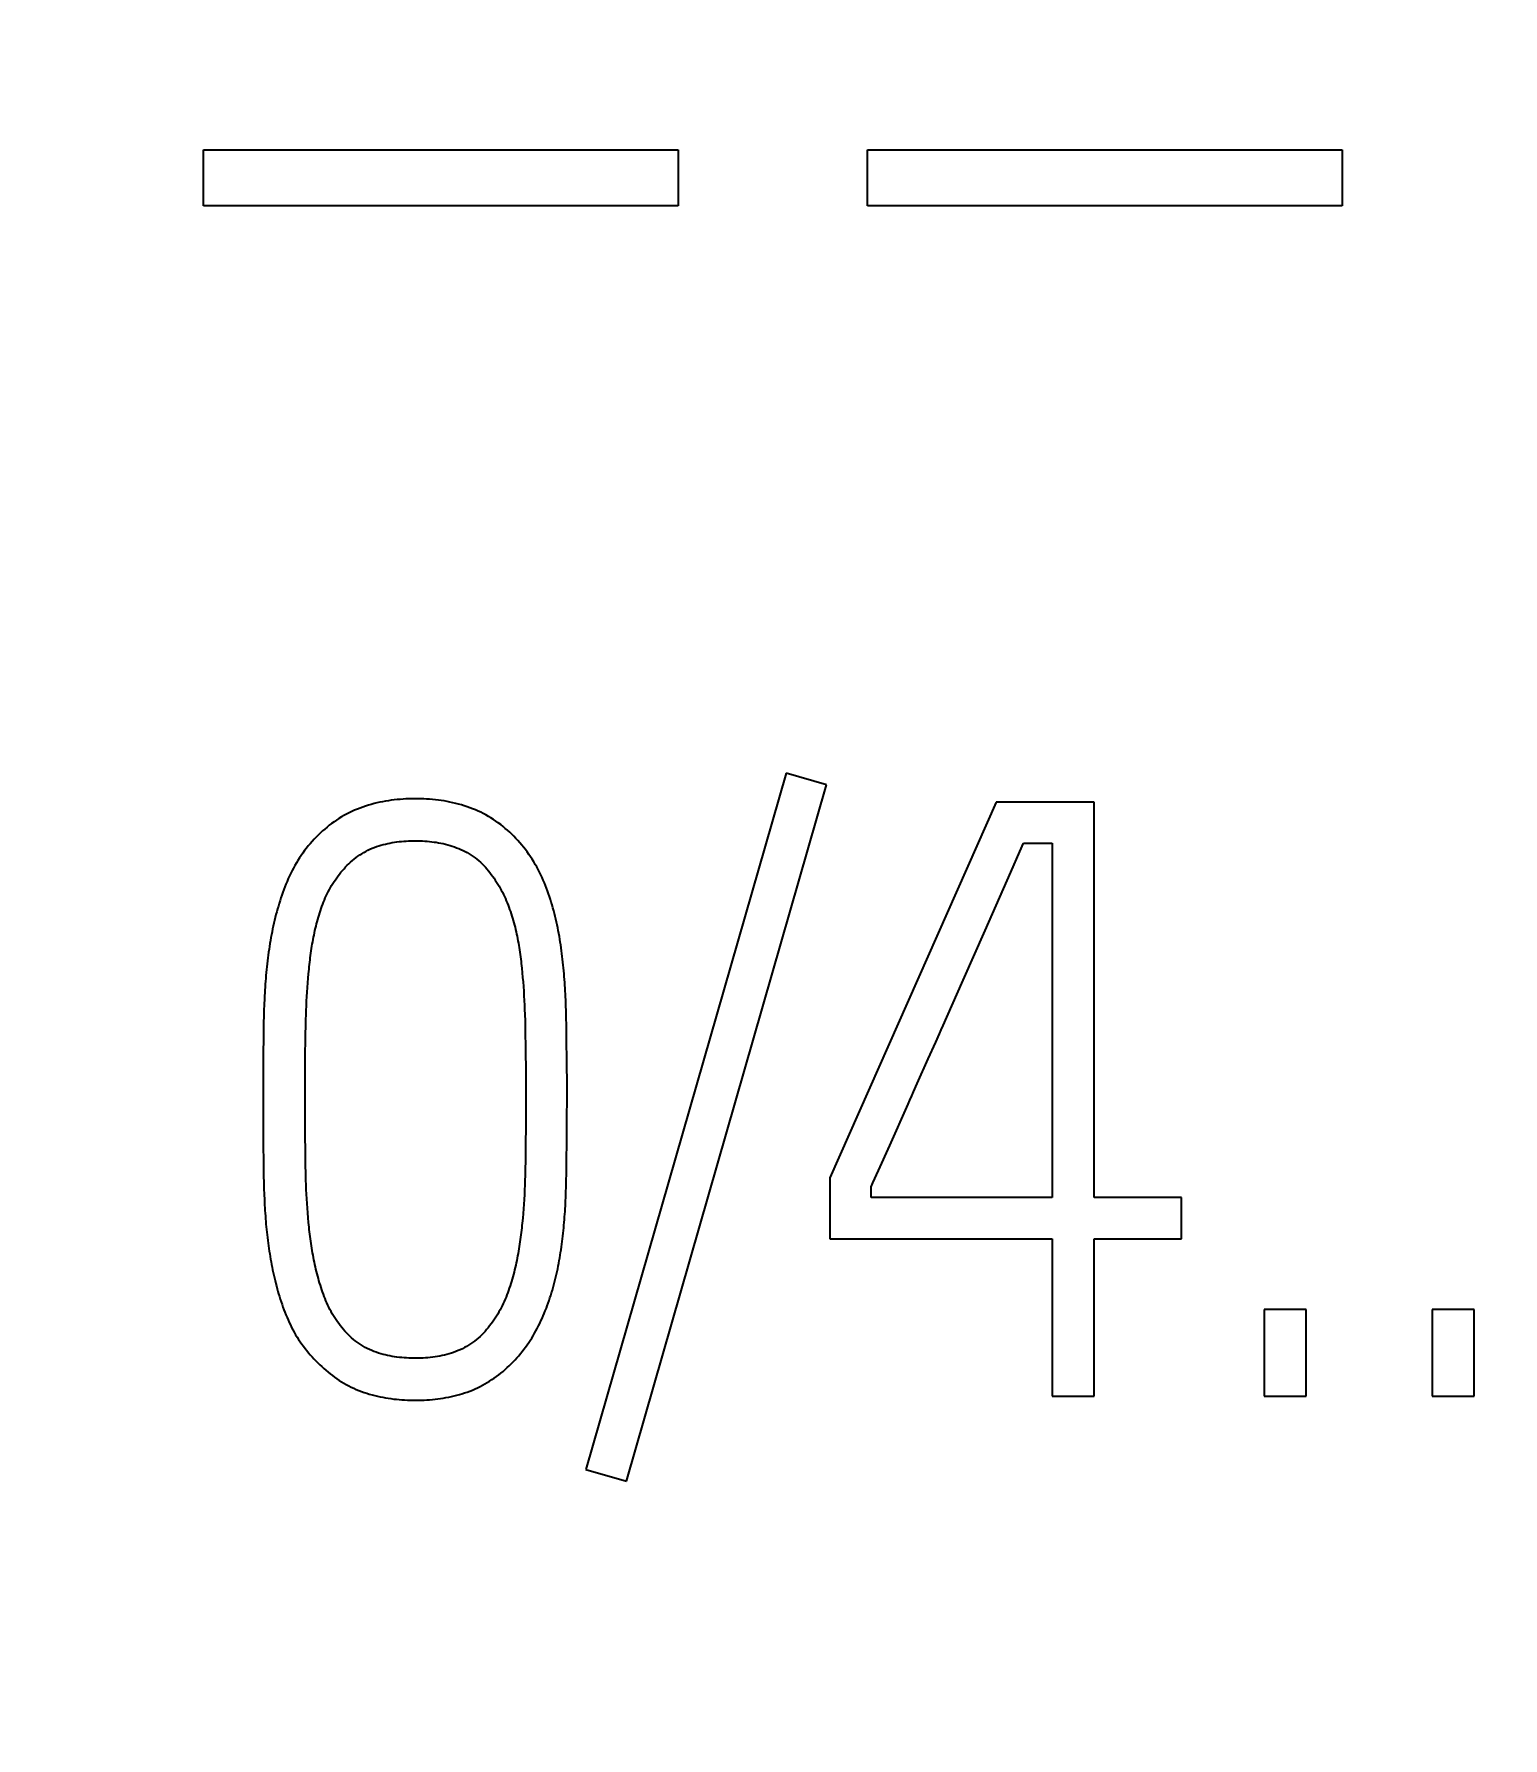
# Model space of a CAD drawing. Extents: x 0 to 420, y 0 to 297.
# Drawn here: x 131.27 to 135.474, y 157.362 to 162.238 of the extents above; entities that cross this region are included whole.
import ezdxf
from ezdxf.enums import TextEntityAlignment as Align

# ---------------------------------------------------------------- set-up
doc = ezdxf.new("R2010")
doc.units = 0
doc.header["$LTSCALE"] = 23.1
for name, color, linetype in [('10000_FRONT', 7, 'CONTINUOUS'), ('10100_DIM_FRONT', 7, 'CONTINUOUS'), ('10500_FRONT_LABELING', 7, 'CONTINUOUS')]:
    doc.layers.add(name, color=color, linetype=linetype)
doc.dimstyles.get("Standard").update_dxf_attribs({"dimtxt": 2.5, "dimasz": 2.5, "dimexe": 1.25, "dimexo": 0.625, "dimtad": 1, "dimcen": 2.5, "dimazin": 3, "dimtfac": 1, "dimtmove": 0, "dimatfit": 3})

# ---------------------------------------------------------------- blocks, each defined once
blk = doc.blocks.new('*D1')
at = {"layer": '10100_DIM_FRONT', "linetype": 'CONTINUOUS'}
for p, q in [((110.808052, 190.739389), (110.808052, 134.086548)), ((146.308052, 190.739389), (146.308052, 134.086548)), ((110.808052, 136.086548), (128.558052, 136.086548)), ((146.308052, 136.086548), (128.558052, 136.086548))]:
    blk.add_line(p, q, dxfattribs=at)
for points in [[(114.308052, 136.586548), (110.808052, 136.086548), (114.308052, 135.586548)], [(142.808052, 135.586548), (146.308052, 136.086548), (142.808052, 136.586548)]]:
    blk.add_solid(points, dxfattribs=at)
blk.add_text('35,5', height=3.5, dxfattribs=at).set_placement((124.727394, 136.961548), (134.227394, 136.961548), align=Align.FIT)

msp = doc.modelspace()

# ---------------------------------------------------------------- linework, layer by layer
at = {"layer": '10000_FRONT', "color": 7, "linetype": 'CONTINUOUS'}
for p, q in [((131.7547, 161.7461), (131.7547, 161.9064)), ((131.7547, 161.9064), (133.1132, 161.9064)), ((133.1132, 161.9064), (133.1132, 161.7461)), ((133.6554, 161.7461), (133.6554, 161.9064)), ((133.6554, 161.9064), (135.0139, 161.9064)), ((135.0139, 161.9064), (135.0139, 161.7461)), ((133.1132, 161.7461), (131.7547, 161.7461)), ((135.0139, 161.7461), (133.6554, 161.7461))]:
    msp.add_line(p, q, dxfattribs=at)
at = {"layer": '10500_FRONT_LABELING', "color": 7, "linetype": 'CONTINUOUS'}
for p, q in [((133.4225, 160.1229), (132.8495, 158.1305)), ((133.538, 160.0899), (133.4225, 160.1229)), ((132.9651, 158.0975), (133.538, 160.0899)), ((134.0237, 160.0404), (133.5474, 158.9652)), ((134.3043, 160.0404), (134.0237, 160.0404)), ((134.3043, 158.9086), (134.3043, 160.0404)), ((134.0912, 159.8987), (134.1015, 159.9225)), ((134.1015, 159.9225), (134.1841, 159.9225)), ((134.1841, 159.9225), (134.1841, 158.9086)), ((134.0652, 159.8394), (134.0912, 159.8987)), ((134.0548, 159.8157), (134.0652, 159.8394)), ((133.9922, 159.6733), (134.0548, 159.8157)), ((133.9294, 159.531), (133.9922, 159.6733)), ((132.0534, 159.523), (132.0544, 159.5361)), ((132.0544, 159.5361), (132.0556, 159.5492)), ((132.6658, 159.565), (132.6671, 159.5518)), ((132.6671, 159.5518), (132.6683, 159.5387)), ((132.6683, 159.5387), (132.6694, 159.5255)), ((132.05, 159.4705), (132.0507, 159.4836)), ((132.0507, 159.4836), (132.0515, 159.4967)), ((132.0515, 159.4967), (132.0524, 159.5099)), ((132.0524, 159.5099), (132.0534, 159.523)), ((132.6694, 159.5255), (132.6704, 159.5123)), ((132.6704, 159.5123), (132.6713, 159.4991)), ((132.6713, 159.4991), (132.6721, 159.4859)), ((132.6721, 159.4859), (132.6728, 159.4727)), ((133.882, 159.4244), (133.9294, 159.531)), ((131.9279, 159.4439), (131.9275, 159.4272)), ((131.9285, 159.4607), (131.9279, 159.4439)), ((132.0484, 159.4311), (132.0488, 159.4442)), ((132.0488, 159.4442), (132.0494, 159.4574)), ((132.0494, 159.4574), (132.05, 159.4705)), ((132.6728, 159.4727), (132.6734, 159.4595)), ((132.6734, 159.4595), (132.674, 159.4462)), ((132.674, 159.4462), (132.6745, 159.433)), ((132.7922, 159.4582), (132.7916, 159.4748)), ((132.7927, 159.4416), (132.7922, 159.4582)), ((132.7932, 159.4251), (132.7927, 159.4416)), ((131.9271, 159.4104), (131.9265, 159.3769)), ((131.9275, 159.4272), (131.9271, 159.4104)), ((132.0471, 159.3785), (132.0475, 159.3982)), ((132.0475, 159.3982), (132.048, 159.418)), ((132.048, 159.418), (132.0484, 159.4311)), ((132.6745, 159.433), (132.6751, 159.4131)), ((132.6751, 159.4131), (132.6755, 159.3932)), ((132.6755, 159.3932), (132.6759, 159.3734)), ((132.7937, 159.4002), (132.7932, 159.4251)), ((132.7942, 159.367), (132.7937, 159.4002)), ((131.9265, 159.3769), (131.9258, 159.3099)), ((132.0463, 159.3259), (132.0466, 159.3522)), ((132.0466, 159.3522), (132.0471, 159.3785)), ((132.6759, 159.3734), (132.6764, 159.3468)), ((132.6764, 159.3468), (132.6768, 159.3137)), ((132.7949, 159.2923), (132.7942, 159.367)), ((133.8292, 159.3061), (133.8503, 159.3534)), ((131.9258, 159.3099), (131.9254, 159.2513)), ((132.0457, 159.2668), (132.0459, 159.2931)), ((132.0459, 159.2931), (132.0463, 159.3259)), ((132.6768, 159.3137), (132.677, 159.2872)), ((132.7953, 159.2342), (132.7949, 159.2923)), ((133.7977, 159.235), (133.8292, 159.3061)), ((131.9254, 159.2513), (131.9253, 159.1751)), ((132.0455, 159.2076), (132.0456, 159.2405)), ((132.0456, 159.2405), (132.0457, 159.2668)), ((132.677, 159.2872), (132.6772, 159.2607)), ((132.6772, 159.2607), (132.6774, 159.2341)), ((132.0455, 159.1615), (132.0455, 159.2076)), ((132.6774, 159.2341), (132.6774, 159.2076)), ((132.6774, 159.2076), (132.6774, 159.1547)), ((132.7952, 159.1279), (132.7953, 159.201)), ((132.7953, 159.201), (132.7953, 159.2342)), ((133.7871, 159.2113), (133.7977, 159.235)), ((131.9253, 159.1751), (131.9254, 159.1205)), ((132.0456, 159.1345), (132.0455, 159.1615)), ((132.6774, 159.1547), (132.6773, 159.1275)), ((133.7187, 159.0574), (133.7714, 159.1758)), ((131.9254, 159.1205), (131.9258, 159.0659)), ((132.0457, 159.1075), (132.0456, 159.1345)), ((132.046, 159.0805), (132.0457, 159.1075)), ((132.6771, 159.1004), (132.6769, 159.0732)), ((132.6773, 159.1275), (132.6771, 159.1004)), ((132.7949, 159.0729), (132.7952, 159.1279)), ((131.9258, 159.0659), (131.9265, 159.0036)), ((132.0464, 159.0467), (132.046, 159.0805)), ((132.0468, 159.0197), (132.0464, 159.0467)), ((132.6769, 159.0732), (132.6764, 159.0392)), ((132.7942, 159.0101), (132.7949, 159.0729)), ((133.6868, 158.9865), (133.7187, 159.0574)), ((131.9265, 159.0036), (131.927, 158.9724)), ((132.0471, 158.9994), (132.0468, 159.0197)), ((132.0476, 158.9792), (132.0471, 158.9994)), ((132.676, 159.0121), (132.6756, 158.9917)), ((132.6764, 159.0392), (132.676, 159.0121)), ((132.7937, 158.9787), (132.7942, 159.0101)), ((131.927, 158.9724), (131.9275, 158.9491)), ((131.9275, 158.9491), (131.9279, 158.9335)), ((132.0481, 158.9589), (132.0476, 158.9792)), ((132.0486, 158.9454), (132.0481, 158.9589)), ((132.6748, 158.9578), (132.6743, 158.9442)), ((132.6752, 158.9714), (132.6748, 158.9578)), ((132.6756, 158.9917), (132.6752, 158.9714)), ((132.7928, 158.9395), (132.7932, 158.9552)), ((132.7932, 158.9552), (132.7937, 158.9787)), ((133.5474, 158.9652), (133.5474, 158.7907)), ((131.9279, 158.9335), (131.9284, 158.9179)), ((131.9284, 158.9179), (131.9291, 158.9024)), ((132.0491, 158.9319), (132.0486, 158.9454)), ((132.0497, 158.9184), (132.0491, 158.9319)), ((132.0504, 158.905), (132.0497, 158.9184)), ((132.0512, 158.8915), (132.0504, 158.905)), ((132.6725, 158.9035), (132.6716, 158.89)), ((132.6732, 158.9171), (132.6725, 158.9035)), ((132.6738, 158.9307), (132.6732, 158.9171)), ((132.6743, 158.9442), (132.6738, 158.9307)), ((132.7923, 158.9238), (132.7928, 158.9395)), ((133.6653, 158.9086), (133.6653, 158.9393)), ((134.1841, 158.9086), (133.6653, 158.9086)), ((134.5542, 158.9086), (134.3043, 158.9086)), ((134.5542, 158.7907), (134.5542, 158.9086)), ((132.0521, 158.878), (132.0512, 158.8915)), ((132.0532, 158.8646), (132.0521, 158.878)), ((132.0543, 158.8511), (132.0532, 158.8646)), ((132.0556, 158.8377), (132.0543, 158.8511)), ((132.6696, 158.8629), (132.6684, 158.8494)), ((132.6707, 158.8764), (132.6696, 158.8629)), ((132.6716, 158.89), (132.6707, 158.8764)), ((132.057, 158.8242), (132.0556, 158.8377)), ((133.5474, 158.7907), (134.1841, 158.7907)), ((134.1841, 158.7907), (134.1841, 158.3404)), ((134.3043, 158.3404), (134.3043, 158.7907)), ((134.3043, 158.7907), (134.5542, 158.7907)), ((134.79, 158.588), (134.79, 158.3404)), ((134.9103, 158.588), (134.79, 158.588)), ((134.9103, 158.3404), (134.9103, 158.588)), ((135.271, 158.588), (135.271, 158.3404)), ((135.3913, 158.588), (135.271, 158.588)), ((135.3913, 158.3404), (135.3913, 158.588)), ((134.1841, 158.3404), (134.3043, 158.3404)), ((134.79, 158.3404), (134.9103, 158.3404)), ((135.271, 158.3404), (135.3913, 158.3404)), ((132.8495, 158.1305), (132.9651, 158.0975))]:
    msp.add_line(p, q, dxfattribs=at)
for points in [[(132.7916, 159.4748), (132.7912, 159.483), (132.7908, 159.4913), (132.7903, 159.4996), (132.7898, 159.5079), (132.7893, 159.5161), (132.7887, 159.5244), (132.7881, 159.5326), (132.7875, 159.5409), (132.7868, 159.5491), (132.7861, 159.5574), (132.7853, 159.5656), (132.7844, 159.5739), (132.7836, 159.5821), (132.7826, 159.5904), (132.7817, 159.5986), (132.7807, 159.6068), (132.7796, 159.615), (132.7785, 159.6233), (132.7773, 159.6315), (132.7761, 159.6397), (132.7747, 159.6479), (132.7734, 159.6561), (132.7719, 159.6643), (132.7704, 159.6725), (132.7688, 159.6807), (132.7671, 159.6888), (132.7653, 159.697), (132.7634, 159.7052), (132.7615, 159.7133), (132.7594, 159.7215), (132.7573, 159.7296), (132.755, 159.7378), (132.7527, 159.7459), (132.7502, 159.7539), (132.7477, 159.762), (132.7451, 159.77), (132.7424, 159.778), (132.7396, 159.7859), (132.7366, 159.7938), (132.7336, 159.8016), (132.7304, 159.8094), (132.7271, 159.8171), (132.7237, 159.8248), (132.7202, 159.8324), (132.7165, 159.84), (132.7126, 159.8475), (132.7086, 159.8549), (132.7044, 159.8622), (132.7001, 159.8695), (132.6956, 159.8767), (132.6909, 159.8838), (132.6862, 159.8908), (132.6813, 159.8976), (132.6762, 159.9043), (132.6711, 159.911), (132.6658, 159.9175), (132.6604, 159.9239), (132.6549, 159.9302), (132.6492, 159.9363), (132.6434, 159.9424), (132.6374, 159.9483), (132.6313, 159.954), (132.6251, 159.9597), (132.6187, 159.9652), (132.6122, 159.9706), (132.6055, 159.9759), (132.5986, 159.9809), (132.5917, 159.9858), (132.5847, 159.9905), (132.5776, 159.9951), (132.5704, 159.9994), (132.5631, 160.0035), (132.5556, 160.0074), (132.5482, 160.0112), (132.5406, 160.0147), (132.5329, 160.0181), (132.5251, 160.0213), (132.5172, 160.0243), (132.5093, 160.0271), (132.5013, 160.0297), (132.4931, 160.0322), (132.485, 160.0345), (132.4767, 160.0367), (132.4685, 160.0386), (132.4602, 160.0404), (132.4519, 160.042), (132.4436, 160.0435), (132.4353, 160.0447), (132.427, 160.0459), (132.4186, 160.0468), (132.4102, 160.0477), (132.4019, 160.0484), (132.3935, 160.0489), (132.3851, 160.0493), (132.3766, 160.0496), (132.3682, 160.0498), (132.3598, 160.0498), (132.3513, 160.0497), (132.3428, 160.0495), (132.3344, 160.0492), (132.3259, 160.0487), (132.3175, 160.0481), (132.3091, 160.0473), (132.3007, 160.0464), (132.2923, 160.0454), (132.284, 160.0442), (132.2758, 160.0429), (132.2675, 160.0414), (132.2593, 160.0397), (132.2512, 160.0379), (132.2431, 160.0359), (132.235, 160.0337), (132.227, 160.0314), (132.219, 160.0289), (132.211, 160.0262), (132.2031, 160.0233), (132.1953, 160.0202), (132.1874, 160.017), (132.1797, 160.0135), (132.172, 160.0098), (132.1644, 160.0059), (132.157, 160.0019), (132.1497, 159.9977), (132.1425, 159.9933), (132.1354, 159.9887), (132.1285, 159.9839), (132.1217, 159.979), (132.115, 159.9739), (132.1084, 159.9687), (132.1019, 159.9633), (132.0956, 159.9577), (132.0893, 159.952), (132.0832, 159.9461), (132.0772, 159.94), (132.0714, 159.9338), (132.0657, 159.9276), (132.0602, 159.9212), (132.0548, 159.9147), (132.0495, 159.9081), (132.0444, 159.9014), (132.0394, 159.8946), (132.0346, 159.8877), (132.0299, 159.8807), (132.0253, 159.8736), (132.0209, 159.8664), (132.0167, 159.859), (132.0125, 159.8516), (132.0086, 159.8441), (132.0048, 159.8365), (132.0011, 159.8289), (131.9976, 159.8212), (131.9942, 159.8135), (131.991, 159.8058), (131.9879, 159.798), (131.9849, 159.7901), (131.982, 159.7823), (131.9792, 159.7744), (131.9765, 159.7664), (131.974, 159.7585), (131.9715, 159.7505), (131.9691, 159.7424), (131.9667, 159.7344), (131.9645, 159.7263), (131.9623, 159.7182), (131.9602, 159.7101), (131.9582, 159.7019)], [(132.0556, 159.5492), (132.0569, 159.5623), (132.0575, 159.5689), (132.0582, 159.5754), (132.059, 159.582), (132.0598, 159.5885), (132.0606, 159.595), (132.0614, 159.6016), (132.0623, 159.6081), (132.0632, 159.6146), (132.0642, 159.6212), (132.0652, 159.6277), (132.0663, 159.6341), (132.0674, 159.6406), (132.0686, 159.6471), (132.0699, 159.6535), (132.0712, 159.6599), (132.0725, 159.6663), (132.0739, 159.6727), (132.0754, 159.6791), (132.0769, 159.6854), (132.0786, 159.6917), (132.0802, 159.6981), (132.0819, 159.7043), (132.0837, 159.7106), (132.0856, 159.7169), (132.0875, 159.7231), (132.0895, 159.7293), (132.0916, 159.7355), (132.0938, 159.7417), (132.0961, 159.7478), (132.0985, 159.7539), (132.101, 159.76), (132.1036, 159.766), (132.1063, 159.772), (132.1091, 159.778), (132.112, 159.7839), (132.1151, 159.7898), (132.1184, 159.7956), (132.1217, 159.8014), (132.1252, 159.8071), (132.1288, 159.8128), (132.1325, 159.8183), (132.1363, 159.8238), (132.1402, 159.8291), (132.1443, 159.8344), (132.1484, 159.8396), (132.1527, 159.8447), (132.1571, 159.8497), (132.1616, 159.8546), (132.1663, 159.8594), (132.1711, 159.8641), (132.176, 159.8686), (132.181, 159.873), (132.1862, 159.8773), (132.1914, 159.8814), (132.1968, 159.8854), (132.2022, 159.8891), (132.2078, 159.8927), (132.2135, 159.8962), (132.2193, 159.8994), (132.2253, 159.9025), (132.2314, 159.9053), (132.2376, 159.908), (132.2438, 159.9105), (132.2501, 159.9128), (132.2564, 159.9149), (132.2628, 159.9168), (132.2692, 159.9186), (132.2756, 159.9202), (132.2821, 159.9217), (132.2886, 159.9231), (132.2952, 159.9243), (132.3018, 159.9253), (132.3084, 159.9263), (132.3151, 159.9271), (132.3217, 159.9278), (132.3284, 159.9284), (132.3351, 159.9288), (132.3418, 159.9292), (132.3484, 159.9294), (132.3551, 159.9295), (132.3617, 159.9296), (132.3684, 159.9295), (132.375, 159.9294), (132.3816, 159.9291), (132.3882, 159.9287), (132.3948, 159.9283), (132.4014, 159.9277), (132.408, 159.927), (132.4146, 159.9261), (132.4212, 159.9252), (132.4277, 159.9241), (132.4343, 159.9228), (132.4408, 159.9215), (132.4474, 159.9199), (132.4539, 159.9182), (132.4604, 159.9164), (132.4668, 159.9143), (132.4731, 159.9122), (132.4794, 159.9098), (132.4856, 159.9073), (132.4917, 159.9046), (132.4977, 159.9018), (132.5037, 159.8988), (132.5096, 159.8956), (132.5154, 159.8922), (132.5211, 159.8886), (132.5266, 159.8848), (132.5321, 159.8808), (132.5374, 159.8767), (132.5426, 159.8725), (132.5476, 159.8681), (132.5524, 159.8635), (132.5571, 159.8588), (132.5617, 159.8539), (132.5661, 159.8489), (132.5704, 159.8438), (132.5745, 159.8385), (132.5786, 159.8332), (132.5825, 159.8277), (132.5864, 159.8222), (132.5901, 159.8167), (132.5937, 159.8111), (132.5972, 159.8054), (132.6007, 159.7997), (132.6039, 159.7939), (132.6071, 159.7881), (132.6102, 159.7822), (132.6131, 159.7763), (132.616, 159.7703), (132.6188, 159.7642), (132.6214, 159.7581), (132.624, 159.7519), (132.6264, 159.7457), (132.6288, 159.7395), (132.6311, 159.7332), (132.6333, 159.7269), (132.6354, 159.7205), (132.6374, 159.7142), (132.6394, 159.7078), (132.6413, 159.7014), (132.6431, 159.695), (132.6448, 159.6885), (132.6465, 159.6821), (132.648, 159.6757)], [(131.9582, 159.7019), (131.9563, 159.6937), (131.9545, 159.6855), (131.9527, 159.6773), (131.951, 159.669), (131.9494, 159.6607), (131.9479, 159.6524), (131.9465, 159.6441), (131.9451, 159.6358), (131.9437, 159.6275), (131.9425, 159.6192), (131.9413, 159.6108), (131.9402, 159.6025), (131.9391, 159.5942), (131.938, 159.5859), (131.9371, 159.5775), (131.9361, 159.5692), (131.9353, 159.5609), (131.9344, 159.5525), (131.9337, 159.5442), (131.9329, 159.5358), (131.9323, 159.5275), (131.9316, 159.5192), (131.931, 159.5108), (131.9305, 159.5025), (131.93, 159.4941), (131.9296, 159.4857), (131.9292, 159.4774), (131.9285, 159.4607)], [(132.648, 159.6757), (132.6495, 159.6692), (132.651, 159.6628), (132.6524, 159.6563), (132.6537, 159.6498), (132.6549, 159.6433), (132.6561, 159.6368), (132.6572, 159.6303), (132.6583, 159.6238), (132.6593, 159.6173), (132.6602, 159.6108), (132.6611, 159.6043), (132.662, 159.5977), (132.6628, 159.5912), (132.6636, 159.5846), (132.6644, 159.5781), (132.6651, 159.5715), (132.6658, 159.565)], [(133.8503, 159.3534), (133.8609, 159.3771), (133.8662, 159.3889), (133.8715, 159.4008), (133.882, 159.4244)], [(133.7714, 159.1758), (133.7766, 159.1876), (133.7819, 159.1995), (133.7871, 159.2113)], [(133.6653, 158.9393), (133.6708, 158.951), (133.6868, 158.9865)], [(131.9291, 158.9024), (131.9294, 158.8946), (131.9298, 158.8869), (131.9303, 158.8791), (131.9308, 158.8713), (131.9313, 158.8636), (131.9319, 158.8558), (131.9325, 158.8481), (131.9331, 158.8403), (131.9338, 158.8326), (131.9345, 158.8248), (131.9353, 158.8171), (131.9361, 158.8094), (131.937, 158.8016), (131.9379, 158.7939), (131.9388, 158.7862), (131.9398, 158.7785), (131.9408, 158.7708), (131.9419, 158.763), (131.9431, 158.7553), (131.9443, 158.7476), (131.9455, 158.7399), (131.9468, 158.7322), (131.9482, 158.7245), (131.9496, 158.7169), (131.9511, 158.7092), (131.9526, 158.7015), (131.9543, 158.6938), (131.956, 158.6862), (131.9578, 158.6785), (131.9596, 158.6709), (131.9615, 158.6632), (131.9635, 158.6556), (131.9656, 158.6479), (131.9678, 158.6403), (131.97, 158.6327), (131.9723, 158.6251), (131.9747, 158.6176), (131.9772, 158.6101), (131.9797, 158.6026), (131.9824, 158.5951), (131.9851, 158.5877), (131.9879, 158.5803), (131.9908, 158.573), (131.9939, 158.5657), (131.997, 158.5585), (132.0003, 158.5513), (132.0037, 158.5442), (132.0072, 158.5371), (132.0109, 158.5301), (132.0147, 158.5232), (132.0187, 158.5163), (132.0228, 158.5095), (132.0271, 158.5028), (132.0315, 158.4961), (132.0361, 158.4896), (132.0407, 158.4832), (132.0455, 158.4769), (132.0504, 158.4707), (132.0554, 158.4646), (132.0605, 158.4587), (132.0658, 158.4528), (132.0711, 158.447), (132.0766, 158.4413), (132.0821, 158.4357), (132.0878, 158.4302), (132.0935, 158.4248), (132.0994, 158.4195), (132.1053, 158.4143), (132.1114, 158.4092), (132.1176, 158.4042), (132.1239, 158.3993), (132.1303, 158.3946), (132.1368, 158.39), (132.1434, 158.3856), (132.1501, 158.3813), (132.1568, 158.3773), (132.1637, 158.3734), (132.1706, 158.3697), (132.1777, 158.3662), (132.1848, 158.3629), (132.1921, 158.3597), (132.1994, 158.3567), (132.2068, 158.3539), (132.2143, 158.3512), (132.2219, 158.3487), (132.2295, 158.3464), (132.2372, 158.3442), (132.2449, 158.3421), (132.2526, 158.3403), (132.2603, 158.3386), (132.268, 158.337), (132.2758, 158.3356), (132.2836, 158.3343), (132.2914, 158.3332), (132.2992, 158.3322), (132.307, 158.3313), (132.3149, 158.3306), (132.3228, 158.3299), (132.3306, 158.3294), (132.3385, 158.3291), (132.3465, 158.3288), (132.3544, 158.3286), (132.3623, 158.3286), (132.3703, 158.3287), (132.3782, 158.3289), (132.3862, 158.3292), (132.3941, 158.3296), (132.402, 158.3301), (132.4099, 158.3308), (132.4177, 158.3316), (132.4255, 158.3325), (132.4333, 158.3336), (132.4411, 158.3348), (132.4488, 158.3361), (132.4566, 158.3376), (132.4642, 158.3392), (132.4719, 158.341), (132.4795, 158.3429), (132.4871, 158.345), (132.4947, 158.3472), (132.5022, 158.3497), (132.5097, 158.3522), (132.5172, 158.355), (132.5246, 158.3579), (132.532, 158.3611), (132.5393, 158.3643), (132.5464, 158.3678), (132.5534, 158.3714), (132.5604, 158.3752), (132.5672, 158.3791), (132.5739, 158.3833), (132.5805, 158.3876), (132.587, 158.392), (132.5934, 158.3966), (132.5997, 158.4014), (132.606, 158.4063), (132.6121, 158.4113), (132.6181, 158.4165), (132.624, 158.4219), (132.6298, 158.4273), (132.6355, 158.4329), (132.6411, 158.4385), (132.6465, 158.4443), (132.6518, 158.4501), (132.657, 158.456), (132.6621, 158.4621), (132.667, 158.4682), (132.6719, 158.4744), (132.6766, 158.4806), (132.6812, 158.487), (132.6857, 158.4935), (132.6901, 158.5), (132.6944, 158.5067), (132.6985, 158.5134), (132.7026, 158.5203), (132.7065, 158.5272), (132.7103, 158.5342), (132.7139, 158.5412), (132.7174, 158.5483), (132.7208, 158.5555), (132.7241, 158.5627), (132.7273, 158.5699), (132.7303, 158.5771), (132.7332, 158.5844)], [(132.7332, 158.5844), (132.7361, 158.5918), (132.7388, 158.5991), (132.7415, 158.6065), (132.744, 158.6139), (132.7465, 158.6214), (132.7489, 158.6288), (132.7512, 158.6363), (132.7535, 158.6439), (132.7556, 158.6514), (132.7577, 158.659), (132.7597, 158.6666), (132.7616, 158.6742), (132.7635, 158.6819), (132.7653, 158.6896), (132.767, 158.6973), (132.7686, 158.705), (132.7701, 158.7128), (132.7716, 158.7205), (132.773, 158.7283), (132.7744, 158.7361), (132.7757, 158.7439), (132.7769, 158.7517), (132.7781, 158.7595), (132.7792, 158.7673), (132.7803, 158.7751), (132.7813, 158.7829), (132.7823, 158.7907), (132.7832, 158.7985), (132.7841, 158.8063), (132.785, 158.8141), (132.7858, 158.822), (132.7865, 158.8298), (132.7872, 158.8376), (132.7879, 158.8454), (132.7885, 158.8533), (132.7891, 158.8611), (132.7896, 158.8689), (132.7901, 158.8767), (132.7906, 158.8846), (132.791, 158.8924), (132.7914, 158.9002), (132.7917, 158.9081), (132.7923, 158.9238)], [(132.6684, 158.8494), (132.6671, 158.8358), (132.6664, 158.829), (132.6657, 158.8223), (132.665, 158.8155), (132.6642, 158.8088), (132.6634, 158.802), (132.6625, 158.7952), (132.6616, 158.7885), (132.6606, 158.7818), (132.6597, 158.775), (132.6586, 158.7683), (132.6575, 158.7616), (132.6564, 158.7549), (132.6552, 158.7482), (132.654, 158.7415), (132.6527, 158.7348), (132.6513, 158.7282), (132.6499, 158.7215), (132.6484, 158.7149), (132.6469, 158.7083), (132.6453, 158.7017), (132.6436, 158.6951), (132.6419, 158.6885), (132.6401, 158.6819), (132.6382, 158.6754), (132.6363, 158.6688), (132.6343, 158.6623), (132.6322, 158.6558), (132.63, 158.6494), (132.6278, 158.643), (132.6255, 158.6366), (132.6231, 158.6303), (132.6207, 158.624), (132.6181, 158.6178), (132.6154, 158.6116), (132.6126, 158.6054), (132.6097, 158.5993), (132.6067, 158.5933), (132.6036, 158.5873), (132.6003, 158.5813), (132.5969, 158.5754), (132.5934, 158.5696), (132.5897, 158.5639), (132.5859, 158.5582), (132.582, 158.5525), (132.5779, 158.547), (132.5738, 158.5415), (132.5695, 158.5362), (132.5651, 158.531), (132.5606, 158.5258), (132.556, 158.5209), (132.5512, 158.516), (132.5463, 158.5113), (132.5412, 158.5067), (132.536, 158.5023), (132.5306, 158.498), (132.5251, 158.4938), (132.5194, 158.4899), (132.5137, 158.4862), (132.5079, 158.4827), (132.5019, 158.4794), (132.4959, 158.4762), (132.4898, 158.4733), (132.4835, 158.4706), (132.4772, 158.468), (132.4708, 158.4656), (132.4643, 158.4634), (132.4577, 158.4614), (132.4511, 158.4596), (132.4444, 158.4579), (132.4377, 158.4564), (132.431, 158.455), (132.4243, 158.4538), (132.4176, 158.4527), (132.4108, 158.4518), (132.4041, 158.451), (132.3973, 158.4504), (132.3905, 158.4498), (132.3837, 158.4494), (132.3769, 158.4491), (132.37, 158.4489), (132.3632, 158.4489), (132.3563, 158.4489), (132.3495, 158.449), (132.3426, 158.4492), (132.3358, 158.4496), (132.3289, 158.45), (132.3222, 158.4506), (132.3154, 158.4513), (132.3086, 158.4521), (132.3019, 158.4531), (132.2952, 158.4542), (132.2886, 158.4554), (132.2819, 158.4568), (132.2753, 158.4583), (132.2687, 158.46), (132.2622, 158.4618), (132.2557, 158.4638), (132.2492, 158.466), (132.2428, 158.4684), (132.2364, 158.471), (132.23, 158.4738), (132.2238, 158.4768), (132.2178, 158.4799), (132.2118, 158.4833), (132.206, 158.4868), (132.2003, 158.4906), (132.1947, 158.4945), (132.1892, 158.4986), (132.1839, 158.5028), (132.1787, 158.5073), (132.1735, 158.5119), (132.1686, 158.5167), (132.1638, 158.5216), (132.1592, 158.5267), (132.1547, 158.5318), (132.1504, 158.5371), (132.1462, 158.5424), (132.1421, 158.5479), (132.1381, 158.5534), (132.1343, 158.559), (132.1306, 158.5648), (132.127, 158.5706), (132.1235, 158.5764), (132.1201, 158.5824), (132.1169, 158.5885), (132.1138, 158.5946), (132.1108, 158.6008), (132.108, 158.607), (132.1053, 158.6132), (132.1027, 158.6195), (132.1003, 158.6258), (132.0979, 158.6322), (132.0956, 158.6386), (132.0934, 158.645), (132.0913, 158.6514), (132.0893, 158.6579), (132.0873, 158.6644), (132.0854, 158.6709), (132.0836, 158.6775), (132.0818, 158.684), (132.0801, 158.6906), (132.0784, 158.6972), (132.0768, 158.7038), (132.0753, 158.7105), (132.0738, 158.7171), (132.0724, 158.7238), (132.071, 158.7304), (132.0697, 158.7371), (132.0684, 158.7438)], [(132.0684, 158.7438), (132.0672, 158.7505), (132.0661, 158.7572), (132.065, 158.7639), (132.0639, 158.7706), (132.0629, 158.7773), (132.0619, 158.784), (132.061, 158.7907), (132.0601, 158.7974), (132.0593, 158.8041), (132.0585, 158.8108), (132.0577, 158.8175), (132.057, 158.8242)]]:
    msp.add_lwpolyline(points, dxfattribs=at)

# ---------------------------------------------------------------- dimensions: what is measured, and where the dimension line sits
at = {"layer": '10100_DIM_FRONT', "linetype": 'CONTINUOUS'}
dim = msp.add_linear_dim(base=(146.3081, 136.0865), p1=(110.8081, 190.7394), p2=(146.3081, 190.7394), dimstyle='Standard', dxfattribs=at)
dim.commit()
dim.dimension.update_dxf_attribs({"geometry": '*D1', "text_midpoint": (129.4774, 138.7115), "dimtype": 128})

doc.saveas('drawing.dxf')
